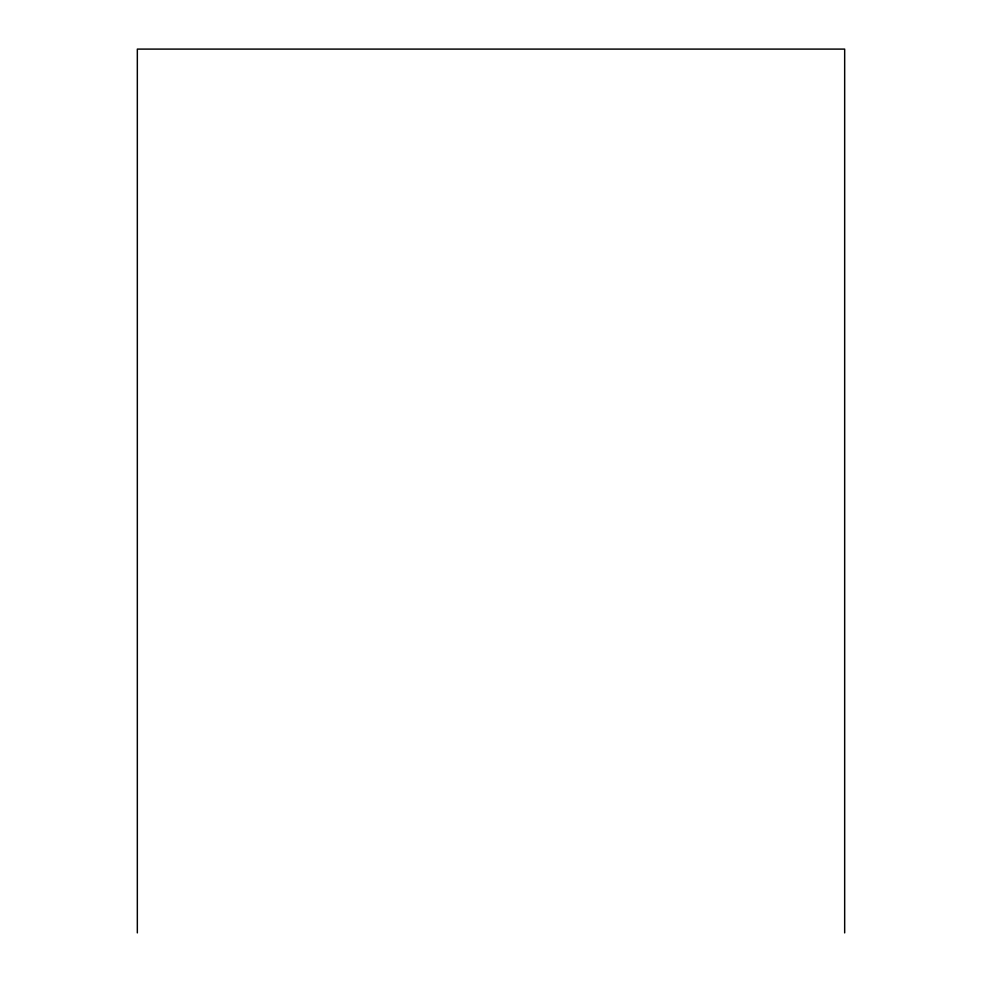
<?xml version="1.0" encoding="UTF-8"?>
<svg xmlns="http://www.w3.org/2000/svg" width="982" height="982" viewBox="0 0 982 982"><rect width="100%" height="100%" fill="white"/><g stroke="black" fill="none" stroke-linecap="round" stroke-linejoin="round"><path stroke-width="1.47" d="M844.667 932.9L844.667 49.1L137.333 49.1L137.333 932.9"/></g></svg>
